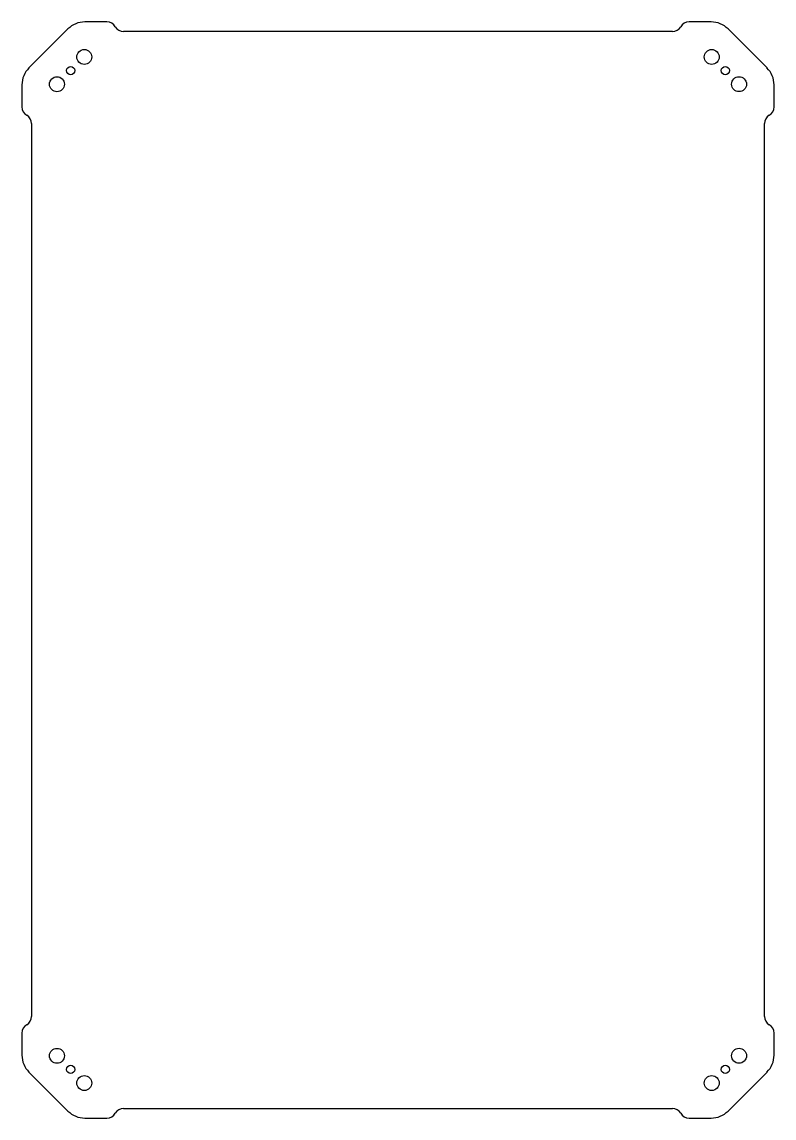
# Model space of a CAD drawing. Header units: millimetres. Extents: x -228 to 85, y -228 to 228.
import ezdxf

# ---------------------------------------------------------------- set-up
doc = ezdxf.new("R2010")
doc.units = ezdxf.units.MM

msp = doc.modelspace()

# ---------------------------------------------------------------- linework, layer by layer
at = {"color": 7, "linetype": 'Continuous', "lineweight": 25}
for p, q in [((-192.31, 227.58), (-201.42, 227.58)), ((58.42, 227.58), (49.31, 227.58)), ((-224.66, 208.49), (-208.49, 224.65)), ((42.38, 223.58), (-185.38, 223.58)), ((65.49, 224.65), (81.66, 208.49)), ((-227.59, 201.42), (-227.59, 192.31)), ((84.58, 192.31), (84.58, 201.42)), ((-223.58, 185.38), (-223.58, -185.38)), ((80.58, -185.38), (80.58, 185.38)), ((-227.59, -192.31), (-227.59, -201.42)), ((84.58, -201.42), (84.58, -192.31)), ((-208.49, -224.65), (-224.66, -208.49)), ((81.66, -208.49), (65.49, -224.65)), ((-201.42, -227.58), (-192.31, -227.58)), ((-185.38, -223.58), (42.38, -223.58)), ((49.31, -227.58), (58.42, -227.58))]:
    msp.add_line(p, q, dxfattribs=at)
for centre, radius in [((-201.73, 213.04), 3.1), ((58.72, 213.04), 3.1), ((-207.38, 207.38), 1.7), ((64.38, 207.38), 1.7), ((70.04, 201.73), 3.1), ((-213.04, 201.72), 3.1), ((-213.04, -201.73), 3.1), ((70.04, -201.72), 3.1), ((-207.38, -207.38), 1.7), ((64.38, -207.38), 1.7), ((-201.72, -213.04), 3.1), ((58.73, -213.04), 3.1)]:
    msp.add_circle(centre, radius, dxfattribs=at)
for centre, radius, start, end in [((-201.42, 217.58), 10, 90, 135), ((-192.31, 223.58), 4, 30, 90), ((49.31, 223.58), 4, 90, 150), ((58.42, 217.58), 10, 45, 90), ((-185.38, 227.58), 4, 210, 270), ((42.38, 227.58), 4, 270, 330), ((-217.59, 201.42), 10, 135, 180), ((74.58, 201.42), 10, 0, 45), ((-223.59, 192.31), 4, 180, 240.0138), ((80.58, 192.31), 4, 299.9862, 0), ((-227.58, 185.38), 4, 0, 60.0138), ((84.58, 185.38), 4, 119.9862, 180), ((-227.58, -185.38), 4, 299.9862, 0), ((84.58, -185.38), 4, 180, 240.0138), ((-223.59, -192.31), 4, 119.9862, 180), ((80.58, -192.31), 4, 0, 60.0138), ((-217.59, -201.42), 10, 180, 225), ((74.58, -201.42), 10, 315, 0), ((-201.42, -217.58), 10, 225, 270), ((-192.31, -223.58), 4, 270, 330), ((-185.38, -227.58), 4, 90, 150), ((42.38, -227.58), 4, 30, 90), ((49.31, -223.58), 4, 210, 270), ((58.42, -217.58), 10, 270, 315)]:
    msp.add_arc(centre, radius, start, end, dxfattribs=at)

doc.saveas('drawing.dxf')
